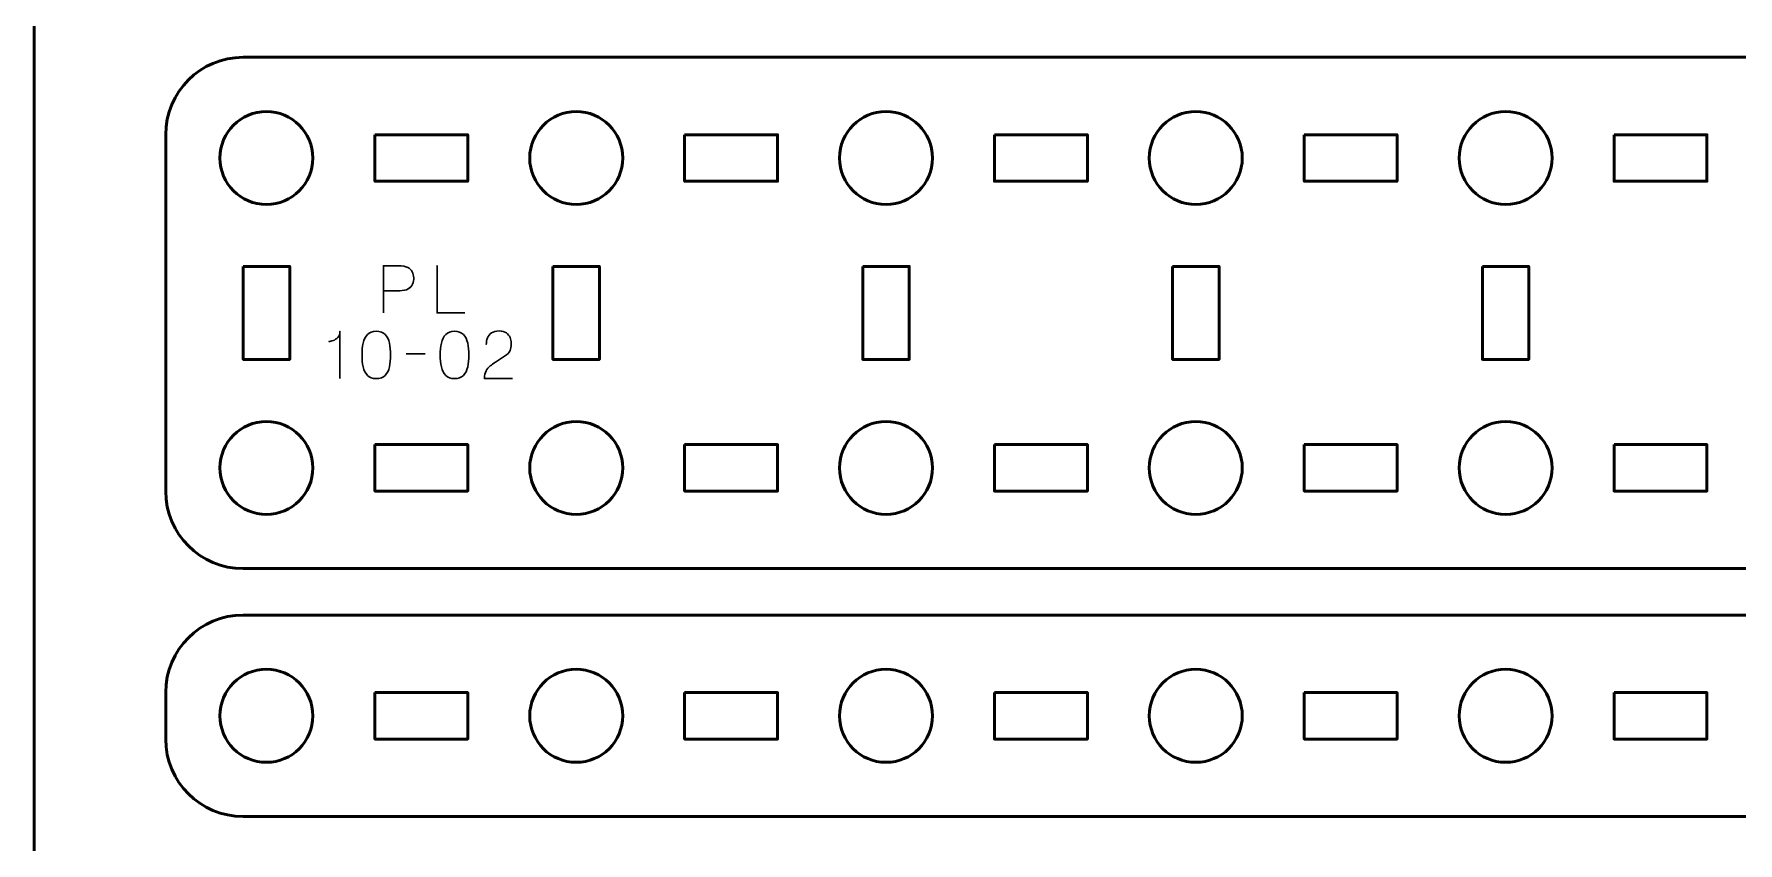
# Model space of a CAD drawing. Header units: centimetres. Extents: x -21 to 0, y -29.7 to 0.
# Drawn here: x -21 to -10, y -21.97 to -16.75 of the extents above; entities that cross this region are included whole.
import ezdxf

# ---------------------------------------------------------------- set-up
doc = ezdxf.new("R2010")
doc.units = ezdxf.units.CM
doc.header["$MEASUREMENT"] = 0
doc.layers.add('Layer 1', color=7, linetype='Continuous')

msp = doc.modelspace()

# ---------------------------------------------------------------- linework, layer by layer
at = {"layer": 'Layer 1', "color": 22, "lineweight": 53}
msp.add_open_spline([(-21.00003, -29.19996), (-21.00003, -29.19996), (-21.00003, -0.49992), (-21.00003, -0.49992), (-21.00003, -0.49992), (-21.00003, -0.22295), (-20.77694, 0.00004), (-20.49994, 0.00004), (-20.49994, 0.00004), (-20.49994, 0.00004), (-0.50008, 0.00004), (-0.50008, 0.00004), (-0.50008, 0.00004), (-0.22294, 0.00004), (0.00002, -0.22295), (0.00002, -0.49992), (0.00002, -0.49992), (0.00002, -0.49992), (0.00002, -29.19996), (0.00002, -29.19996), (0.00002, -29.19996), (0.00002, -29.47696), (-0.22294, -29.70005), (-0.50008, -29.70005), (-0.50008, -29.70005), (-0.50008, -29.70005), (-20.49994, -29.70005), (-20.49994, -29.70005), (-20.49994, -29.70005), (-20.77694, -29.70005), (-21.00003, -29.47696), (-21.00003, -29.19996)], degree=3, knots=[0, 0, 0, 0, 0.125, 0.125, 0.125, 0.125, 0.25, 0.25, 0.25, 0.25, 0.375, 0.375, 0.375, 0.375, 0.5, 0.5, 0.5, 0.5, 0.625, 0.625, 0.625, 0.625, 0.75, 0.75, 0.75, 0.75, 0.875, 0.875, 0.875, 0.875, 1, 1, 1, 1], dxfattribs=at)
at = {"layer": 'Layer 1', "color": 2, "lineweight": 53}
for points in [[(-19.64994, -16.90001), (-19.64994, -16.90001), (-1.35007, -16.90001), (-1.35007, -16.90001), (-1.35007, -16.90001), (-1.07307, -16.90001), (-0.84997, -17.12311), (-0.84997, -17.40011), (-0.84997, -17.40011), (-0.84997, -17.40011), (-0.84997, -19.70003), (-0.84997, -19.70003), (-0.84997, -19.70003), (-0.84997, -19.97704), (-1.07307, -20.19999), (-1.35007, -20.19999), (-1.35007, -20.19999), (-1.35007, -20.19999), (-19.64994, -20.19999), (-19.64994, -20.19999), (-19.64994, -20.19999), (-19.92694, -20.19999), (-20.15003, -19.97704), (-20.15003, -19.70003), (-20.15003, -19.70003), (-20.15003, -19.70003), (-20.15003, -17.40011), (-20.15003, -17.40011), (-20.15003, -17.40011), (-20.15003, -17.12311), (-19.92694, -16.90001), (-19.64994, -16.90001)], [(-19.64997, -20.50008), (-19.64997, -20.50008), (-1.35004, -20.50008), (-1.35004, -20.50008), (-1.35004, -20.50008), (-1.07304, -20.50008), (-0.84994, -20.72317), (-0.84994, -21.00017), (-0.84994, -21.00017), (-0.84994, -21.00017), (-0.84994, -21.30018), (-0.84994, -21.30018), (-0.84994, -21.30018), (-0.84994, -21.57714), (-1.07304, -21.8001), (-1.35004, -21.8001), (-1.35004, -21.8001), (-1.35004, -21.8001), (-19.64997, -21.8001), (-19.64997, -21.8001), (-19.64997, -21.8001), (-19.92697, -21.8001), (-20.15006, -21.57714), (-20.15006, -21.30018), (-20.15006, -21.30018), (-20.15006, -21.30018), (-20.15006, -21.00017), (-20.15006, -21.00017), (-20.15006, -21.00017), (-20.15006, -20.72317), (-19.92697, -20.50008), (-19.64997, -20.50008)]]:
    msp.add_open_spline(points, degree=3, knots=[0, 0, 0, 0, 0.125, 0.125, 0.125, 0.125, 0.25, 0.25, 0.25, 0.25, 0.375, 0.375, 0.375, 0.375, 0.5, 0.5, 0.5, 0.5, 0.625, 0.625, 0.625, 0.625, 0.75, 0.75, 0.75, 0.75, 0.875, 0.875, 0.875, 0.875, 1, 1, 1, 1], dxfattribs=at)
at = {"layer": 'Layer 1', "lineweight": 53}
for points in [[(-19.2, -17.55004), (-19.2, -17.71581), (-19.33423, -17.85004), (-19.50001, -17.85004), (-19.50001, -17.85004), (-19.66567, -17.85004), (-19.80001, -17.71581), (-19.80001, -17.55004), (-19.80001, -17.55004), (-19.80001, -17.38438), (-19.66567, -17.25004), (-19.50001, -17.25004), (-19.50001, -17.25004), (-19.33423, -17.25004), (-19.2, -17.38438), (-19.2, -17.55004)], [(-17.19994, -17.55004), (-17.19994, -17.71581), (-17.33431, -17.85004), (-17.49994, -17.85004), (-17.49994, -17.85004), (-17.66571, -17.85004), (-17.79994, -17.71581), (-17.79994, -17.55004), (-17.79994, -17.55004), (-17.79994, -17.38438), (-17.66571, -17.25004), (-17.49994, -17.25004), (-17.49994, -17.25004), (-17.33431, -17.25004), (-17.19994, -17.38438), (-17.19994, -17.55004)], [(-15.20002, -17.55004), (-15.20002, -17.71581), (-15.33434, -17.85004), (-15.50001, -17.85004), (-15.50001, -17.85004), (-15.66564, -17.85004), (-15.80001, -17.71581), (-15.80001, -17.55004), (-15.80001, -17.55004), (-15.80001, -17.38438), (-15.66564, -17.25004), (-15.50001, -17.25004), (-15.50001, -17.25004), (-15.33434, -17.25004), (-15.20002, -17.38438), (-15.20002, -17.55004)], [(-13.20005, -17.55004), (-13.20005, -17.71581), (-13.33428, -17.85004), (-13.50005, -17.85004), (-13.50005, -17.85004), (-13.66572, -17.85004), (-13.80005, -17.71581), (-13.80005, -17.55004), (-13.80005, -17.55004), (-13.80005, -17.38438), (-13.66572, -17.25004), (-13.50005, -17.25004), (-13.50005, -17.25004), (-13.33428, -17.25004), (-13.20005, -17.38438), (-13.20005, -17.55004)], [(-11.19999, -17.55004), (-11.19999, -17.71581), (-11.33436, -17.85004), (-11.49999, -17.85004), (-11.49999, -17.85004), (-11.66576, -17.85004), (-11.79999, -17.71581), (-11.79999, -17.55004), (-11.79999, -17.55004), (-11.79999, -17.38438), (-11.66576, -17.25004), (-11.49999, -17.25004), (-11.49999, -17.25004), (-11.33436, -17.25004), (-11.19999, -17.38438), (-11.19999, -17.55004)], [(-18.79999, -17.40011), (-18.79999, -17.40011), (-18.19999, -17.40011), (-18.19999, -17.40011), (-18.19999, -17.40011), (-18.19999, -17.40011), (-18.19999, -17.70011), (-18.19999, -17.70011), (-18.19999, -17.70011), (-18.19999, -17.70011), (-18.79999, -17.70011), (-18.79999, -17.70011), (-18.79999, -17.70011), (-18.79999, -17.70011), (-18.79999, -17.40011), (-18.79999, -17.40011)], [(-16.80003, -17.40011), (-16.80003, -17.40011), (-16.20003, -17.40011), (-16.20003, -17.40011), (-16.20003, -17.40011), (-16.20003, -17.40011), (-16.20003, -17.70011), (-16.20003, -17.70011), (-16.20003, -17.70011), (-16.20003, -17.70011), (-16.80003, -17.70011), (-16.80003, -17.70011), (-16.80003, -17.70011), (-16.80003, -17.70011), (-16.80003, -17.40011), (-16.80003, -17.40011)], [(-14.79997, -17.40011), (-14.79997, -17.40011), (-14.19996, -17.40011), (-14.19996, -17.40011), (-14.19996, -17.40011), (-14.19996, -17.40011), (-14.19996, -17.70011), (-14.19996, -17.70011), (-14.19996, -17.70011), (-14.19996, -17.70011), (-14.79997, -17.70011), (-14.79997, -17.70011), (-14.79997, -17.70011), (-14.79997, -17.70011), (-14.79997, -17.40011), (-14.79997, -17.40011)], [(-12.8, -17.40011), (-12.8, -17.40011), (-12.19999, -17.40011), (-12.19999, -17.40011), (-12.19999, -17.40011), (-12.19999, -17.40011), (-12.19999, -17.70011), (-12.19999, -17.70011), (-12.19999, -17.70011), (-12.19999, -17.70011), (-12.8, -17.70011), (-12.8, -17.70011), (-12.8, -17.70011), (-12.8, -17.70011), (-12.8, -17.40011), (-12.8, -17.40011)], [(-10.80008, -17.40011), (-10.80008, -17.40011), (-10.20007, -17.40011), (-10.20007, -17.40011), (-10.20007, -17.40011), (-10.20007, -17.40011), (-10.20007, -17.70011), (-10.20007, -17.70011), (-10.20007, -17.70011), (-10.20007, -17.70011), (-10.80008, -17.70011), (-10.80008, -17.70011), (-10.80008, -17.70011), (-10.80008, -17.70011), (-10.80008, -17.40011), (-10.80008, -17.40011)], [(-19.64994, -18.25006), (-19.64994, -18.25006), (-19.34993, -18.25006), (-19.34993, -18.25006), (-19.34993, -18.25006), (-19.34993, -18.25006), (-19.34993, -18.85005), (-19.34993, -18.85005), (-19.34993, -18.85005), (-19.34993, -18.85005), (-19.64994, -18.85005), (-19.64994, -18.85005), (-19.64994, -18.85005), (-19.64994, -18.85005), (-19.64994, -18.25006), (-19.64994, -18.25006)], [(-17.65001, -18.25006), (-17.65001, -18.25006), (-17.35001, -18.25006), (-17.35001, -18.25006), (-17.35001, -18.25006), (-17.35001, -18.25006), (-17.35001, -18.85005), (-17.35001, -18.85005), (-17.35001, -18.85005), (-17.35001, -18.85005), (-17.65001, -18.85005), (-17.65001, -18.85005), (-17.65001, -18.85005), (-17.65001, -18.85005), (-17.65001, -18.25006), (-17.65001, -18.25006)], [(-15.65008, -18.25006), (-15.65008, -18.25006), (-15.35008, -18.25006), (-15.35008, -18.25006), (-15.35008, -18.25006), (-15.35008, -18.25006), (-15.35008, -18.85005), (-15.35008, -18.85005), (-15.35008, -18.85005), (-15.35008, -18.85005), (-15.65008, -18.85005), (-15.65008, -18.85005), (-15.65008, -18.85005), (-15.65008, -18.85005), (-15.65008, -18.25006), (-15.65008, -18.25006)], [(-13.64998, -18.25006), (-13.64998, -18.25006), (-13.34998, -18.25006), (-13.34998, -18.25006), (-13.34998, -18.25006), (-13.34998, -18.25006), (-13.34998, -18.85005), (-13.34998, -18.85005), (-13.34998, -18.85005), (-13.34998, -18.85005), (-13.64998, -18.85005), (-13.64998, -18.85005), (-13.64998, -18.85005), (-13.64998, -18.85005), (-13.64998, -18.25006), (-13.64998, -18.25006)], [(-11.65006, -18.25006), (-11.65006, -18.25006), (-11.35006, -18.25006), (-11.35006, -18.25006), (-11.35006, -18.25006), (-11.35006, -18.25006), (-11.35006, -18.85005), (-11.35006, -18.85005), (-11.35006, -18.85005), (-11.35006, -18.85005), (-11.65006, -18.85005), (-11.65006, -18.85005), (-11.65006, -18.85005), (-11.65006, -18.85005), (-11.65006, -18.25006), (-11.65006, -18.25006)], [(-19.2, -19.5501), (-19.2, -19.71573), (-19.33423, -19.85011), (-19.50001, -19.85011), (-19.50001, -19.85011), (-19.66567, -19.85011), (-19.80001, -19.71573), (-19.80001, -19.5501), (-19.80001, -19.5501), (-19.80001, -19.38433), (-19.66567, -19.2501), (-19.50001, -19.2501), (-19.50001, -19.2501), (-19.33423, -19.2501), (-19.2, -19.38433), (-19.2, -19.5501)], [(-17.19994, -19.5501), (-17.19994, -19.71573), (-17.33431, -19.85011), (-17.49994, -19.85011), (-17.49994, -19.85011), (-17.66571, -19.85011), (-17.79994, -19.71573), (-17.79994, -19.5501), (-17.79994, -19.5501), (-17.79994, -19.38433), (-17.66571, -19.2501), (-17.49994, -19.2501), (-17.49994, -19.2501), (-17.33431, -19.2501), (-17.19994, -19.38433), (-17.19994, -19.5501)], [(-15.20002, -19.5501), (-15.20002, -19.71573), (-15.33434, -19.85011), (-15.50001, -19.85011), (-15.50001, -19.85011), (-15.66564, -19.85011), (-15.80001, -19.71573), (-15.80001, -19.5501), (-15.80001, -19.5501), (-15.80001, -19.38433), (-15.66564, -19.2501), (-15.50001, -19.2501), (-15.50001, -19.2501), (-15.33434, -19.2501), (-15.20002, -19.38433), (-15.20002, -19.5501)], [(-13.20005, -19.5501), (-13.20005, -19.71573), (-13.33428, -19.85011), (-13.50005, -19.85011), (-13.50005, -19.85011), (-13.66572, -19.85011), (-13.80005, -19.71573), (-13.80005, -19.5501), (-13.80005, -19.5501), (-13.80005, -19.38433), (-13.66572, -19.2501), (-13.50005, -19.2501), (-13.50005, -19.2501), (-13.33428, -19.2501), (-13.20005, -19.38433), (-13.20005, -19.5501)], [(-11.19999, -19.5501), (-11.19999, -19.71573), (-11.33436, -19.85011), (-11.49999, -19.85011), (-11.49999, -19.85011), (-11.66576, -19.85011), (-11.79999, -19.71573), (-11.79999, -19.5501), (-11.79999, -19.5501), (-11.79999, -19.38433), (-11.66576, -19.2501), (-11.49999, -19.2501), (-11.49999, -19.2501), (-11.33436, -19.2501), (-11.19999, -19.38433), (-11.19999, -19.5501)], [(-18.79999, -19.40003), (-18.79999, -19.40003), (-18.19999, -19.40003), (-18.19999, -19.40003), (-18.19999, -19.40003), (-18.19999, -19.40003), (-18.19999, -19.70003), (-18.19999, -19.70003), (-18.19999, -19.70003), (-18.19999, -19.70003), (-18.79999, -19.70003), (-18.79999, -19.70003), (-18.79999, -19.70003), (-18.79999, -19.70003), (-18.79999, -19.40003), (-18.79999, -19.40003)], [(-16.80003, -19.40003), (-16.80003, -19.40003), (-16.20003, -19.40003), (-16.20003, -19.40003), (-16.20003, -19.40003), (-16.20003, -19.40003), (-16.20003, -19.70003), (-16.20003, -19.70003), (-16.20003, -19.70003), (-16.20003, -19.70003), (-16.80003, -19.70003), (-16.80003, -19.70003), (-16.80003, -19.70003), (-16.80003, -19.70003), (-16.80003, -19.40003), (-16.80003, -19.40003)], [(-14.79997, -19.40003), (-14.79997, -19.40003), (-14.19996, -19.40003), (-14.19996, -19.40003), (-14.19996, -19.40003), (-14.19996, -19.40003), (-14.19996, -19.70003), (-14.19996, -19.70003), (-14.19996, -19.70003), (-14.19996, -19.70003), (-14.79997, -19.70003), (-14.79997, -19.70003), (-14.79997, -19.70003), (-14.79997, -19.70003), (-14.79997, -19.40003), (-14.79997, -19.40003)], [(-12.8, -19.40003), (-12.8, -19.40003), (-12.19999, -19.40003), (-12.19999, -19.40003), (-12.19999, -19.40003), (-12.19999, -19.40003), (-12.19999, -19.70003), (-12.19999, -19.70003), (-12.19999, -19.70003), (-12.19999, -19.70003), (-12.8, -19.70003), (-12.8, -19.70003), (-12.8, -19.70003), (-12.8, -19.70003), (-12.8, -19.40003), (-12.8, -19.40003)], [(-10.80008, -19.40003), (-10.80008, -19.40003), (-10.20007, -19.40003), (-10.20007, -19.40003), (-10.20007, -19.40003), (-10.20007, -19.40003), (-10.20007, -19.70003), (-10.20007, -19.70003), (-10.20007, -19.70003), (-10.20007, -19.70003), (-10.80008, -19.70003), (-10.80008, -19.70003), (-10.80008, -19.70003), (-10.80008, -19.70003), (-10.80008, -19.40003), (-10.80008, -19.40003)], [(-19.20003, -21.1501), (-19.20003, -21.31588), (-19.33426, -21.45011), (-19.50004, -21.45011), (-19.50004, -21.45011), (-19.6657, -21.45011), (-19.80004, -21.31588), (-19.80004, -21.1501), (-19.80004, -21.1501), (-19.80004, -20.98444), (-19.6657, -20.8501), (-19.50004, -20.8501), (-19.50004, -20.8501), (-19.33426, -20.8501), (-19.20003, -20.98444), (-19.20003, -21.1501)], [(-17.19996, -21.1501), (-17.19996, -21.31588), (-17.33433, -21.45011), (-17.49996, -21.45011), (-17.49996, -21.45011), (-17.66573, -21.45011), (-17.79996, -21.31588), (-17.79996, -21.1501), (-17.79996, -21.1501), (-17.79996, -20.98444), (-17.66573, -20.8501), (-17.49996, -20.8501), (-17.49996, -20.8501), (-17.33433, -20.8501), (-17.19996, -20.98444), (-17.19996, -21.1501)], [(-15.20003, -21.1501), (-15.20003, -21.31588), (-15.33436, -21.45011), (-15.50003, -21.45011), (-15.50003, -21.45011), (-15.66566, -21.45011), (-15.80003, -21.31588), (-15.80003, -21.1501), (-15.80003, -21.1501), (-15.80003, -20.98444), (-15.66566, -20.8501), (-15.50003, -20.8501), (-15.50003, -20.8501), (-15.33436, -20.8501), (-15.20003, -20.98444), (-15.20003, -21.1501)], [(-13.20006, -21.1501), (-13.20006, -21.31588), (-13.33429, -21.45011), (-13.50006, -21.45011), (-13.50006, -21.45011), (-13.66573, -21.45011), (-13.80006, -21.31588), (-13.80006, -21.1501), (-13.80006, -21.1501), (-13.80006, -20.98444), (-13.66573, -20.8501), (-13.50006, -20.8501), (-13.50006, -20.8501), (-13.33429, -20.8501), (-13.20006, -20.98444), (-13.20006, -21.1501)], [(-11.19999, -21.1501), (-11.19999, -21.31588), (-11.33436, -21.45011), (-11.49999, -21.45011), (-11.49999, -21.45011), (-11.66576, -21.45011), (-11.79999, -21.31588), (-11.79999, -21.1501), (-11.79999, -21.1501), (-11.79999, -20.98444), (-11.66576, -20.8501), (-11.49999, -20.8501), (-11.49999, -20.8501), (-11.33436, -20.8501), (-11.19999, -20.98444), (-11.19999, -21.1501)], [(-18.80002, -21.00017), (-18.80002, -21.00017), (-18.20001, -21.00017), (-18.20001, -21.00017), (-18.20001, -21.00017), (-18.20001, -21.00017), (-18.20001, -21.30018), (-18.20001, -21.30018), (-18.20001, -21.30018), (-18.20001, -21.30018), (-18.80002, -21.30018), (-18.80002, -21.30018), (-18.80002, -21.30018), (-18.80002, -21.30018), (-18.80002, -21.00017), (-18.80002, -21.00017)], [(-16.80005, -21.00017), (-16.80005, -21.00017), (-16.20005, -21.00017), (-16.20005, -21.00017), (-16.20005, -21.00017), (-16.20005, -21.00017), (-16.20005, -21.30018), (-16.20005, -21.30018), (-16.20005, -21.30018), (-16.20005, -21.30018), (-16.80005, -21.30018), (-16.80005, -21.30018), (-16.80005, -21.30018), (-16.80005, -21.30018), (-16.80005, -21.00017), (-16.80005, -21.00017)], [(-14.79998, -21.00017), (-14.79998, -21.00017), (-14.19997, -21.00017), (-14.19997, -21.00017), (-14.19997, -21.00017), (-14.19997, -21.00017), (-14.19997, -21.30018), (-14.19997, -21.30018), (-14.19997, -21.30018), (-14.19997, -21.30018), (-14.79998, -21.30018), (-14.79998, -21.30018), (-14.79998, -21.30018), (-14.79998, -21.30018), (-14.79998, -21.00017), (-14.79998, -21.00017)], [(-12.80001, -21.00017), (-12.80001, -21.00017), (-12.2, -21.00017), (-12.2, -21.00017), (-12.2, -21.00017), (-12.2, -21.00017), (-12.2, -21.30018), (-12.2, -21.30018), (-12.2, -21.30018), (-12.2, -21.30018), (-12.80001, -21.30018), (-12.80001, -21.30018), (-12.80001, -21.30018), (-12.80001, -21.30018), (-12.80001, -21.00017), (-12.80001, -21.00017)], [(-10.80008, -21.00017), (-10.80008, -21.00017), (-10.20007, -21.00017), (-10.20007, -21.00017), (-10.20007, -21.00017), (-10.20007, -21.00017), (-10.20007, -21.30018), (-10.20007, -21.30018), (-10.20007, -21.30018), (-10.20007, -21.30018), (-10.80008, -21.30018), (-10.80008, -21.30018), (-10.80008, -21.30018), (-10.80008, -21.30018), (-10.80008, -21.00017), (-10.80008, -21.00017)]]:
    msp.add_open_spline(points, degree=3, knots=[0, 0, 0, 0, 0.25, 0.25, 0.25, 0.25, 0.5, 0.5, 0.5, 0.5, 0.75, 0.75, 0.75, 0.75, 1, 1, 1, 1], dxfattribs=at)
at = {"layer": 'Layer 1', "color": 40, "lineweight": 30}
for points, knots in [([(-18.74457, -18.55005), (-18.74457, -18.55005), (-18.74457, -18.24484), (-18.74457, -18.24484), (-18.74457, -18.24484), (-18.74457, -18.24484), (-18.64727, -18.24484), (-18.64727, -18.24484), (-18.64727, -18.24484), (-18.62166, -18.24512), (-18.60166, -18.24882), (-18.58747, -18.25598), (-18.58747, -18.25598), (-18.57358, -18.26329), (-18.56377, -18.27281), (-18.55812, -18.28466), (-18.55812, -18.28466), (-18.55262, -18.29652), (-18.54959, -18.30932), (-18.54902, -18.32312), (-18.54902, -18.32312), (-18.54835, -18.33716), (-18.55068, -18.35053), (-18.55618, -18.36319), (-18.55618, -18.36319), (-18.56172, -18.37589), (-18.57121, -18.38637), (-18.58444, -18.39448), (-18.58444, -18.39448), (-18.59795, -18.40263), (-18.61616, -18.40676), (-18.6393, -18.40704), (-18.6393, -18.40704), (-18.6393, -18.40704), (-18.74457, -18.40704), (-18.74457, -18.40704), (-18.74457, -18.40704), (-18.74457, -18.40704), (-18.6393, -18.40704), (-18.6393, -18.40704), (-18.6393, -18.40704), (-18.61654, -18.40676), (-18.59852, -18.40263), (-18.58501, -18.39448), (-18.58501, -18.39448), (-18.57163, -18.38637), (-18.56211, -18.37589), (-18.55647, -18.36319), (-18.55647, -18.36319), (-18.55096, -18.35053), (-18.54849, -18.33716), (-18.54902, -18.32312), (-18.54902, -18.32312), (-18.54959, -18.30932), (-18.55262, -18.29652), (-18.55826, -18.28466), (-18.55826, -18.28466), (-18.56405, -18.27281), (-18.57396, -18.26329), (-18.5879, -18.25598), (-18.5879, -18.25598), (-18.60208, -18.24882), (-18.62194, -18.24512), (-18.64727, -18.24484), (-18.64727, -18.24484), (-18.64727, -18.24484), (-18.74457, -18.24484), (-18.74457, -18.24484), (-18.74457, -18.24484), (-18.74457, -18.24484), (-18.74457, -18.55005), (-18.74457, -18.55005)], [0, 0, 0, 0, 0.05555556, 0.05555556, 0.05555556, 0.05555556, 0.11111111, 0.11111111, 0.11111111, 0.11111111, 0.16666667, 0.16666667, 0.16666667, 0.16666667, 0.22222222, 0.22222222, 0.22222222, 0.22222222, 0.27777778, 0.27777778, 0.27777778, 0.27777778, 0.33333333, 0.33333333, 0.33333333, 0.33333333, 0.38888889, 0.38888889, 0.38888889, 0.38888889, 0.44444444, 0.44444444, 0.44444444, 0.44444444, 0.5, 0.5, 0.5, 0.5, 0.55555556, 0.55555556, 0.55555556, 0.55555556, 0.61111111, 0.61111111, 0.61111111, 0.61111111, 0.66666667, 0.66666667, 0.66666667, 0.66666667, 0.72222222, 0.72222222, 0.72222222, 0.72222222, 0.77777778, 0.77777778, 0.77777778, 0.77777778, 0.83333333, 0.83333333, 0.83333333, 0.83333333, 0.88888889, 0.88888889, 0.88888889, 0.88888889, 0.94444444, 0.94444444, 0.94444444, 0.94444444, 1, 1, 1, 1]), ([(-18.21996, -18.55005), (-18.21996, -18.55005), (-18.39815, -18.55005), (-18.39815, -18.55005), (-18.39815, -18.55005), (-18.39815, -18.55005), (-18.39815, -18.24484), (-18.39815, -18.24484), (-18.39815, -18.24484), (-18.39815, -18.24484), (-18.39815, -18.55005), (-18.39815, -18.55005), (-18.39815, -18.55005), (-18.39815, -18.55005), (-18.21996, -18.55005), (-18.21996, -18.55005)], [0, 0, 0, 0, 0.25, 0.25, 0.25, 0.25, 0.5, 0.5, 0.5, 0.5, 0.75, 0.75, 0.75, 0.75, 1, 1, 1, 1]), ([(-19.02513, -18.97338), (-19.02513, -18.97338), (-19.02513, -18.66816), (-19.02513, -18.66816), (-19.02513, -18.66816), (-19.0257, -18.68538), (-19.03025, -18.69875), (-19.03907, -18.70813), (-19.03907, -18.70813), (-19.04789, -18.71762), (-19.05794, -18.72425), (-19.06898, -18.72796), (-19.06898, -18.72796), (-19.08027, -18.73184), (-19.08965, -18.73388), (-19.09706, -18.73416), (-19.09706, -18.73416), (-19.08965, -18.73388), (-19.08027, -18.73184), (-19.06898, -18.72796), (-19.06898, -18.72796), (-19.05794, -18.72425), (-19.04789, -18.71762), (-19.03907, -18.70813), (-19.03907, -18.70813), (-19.03025, -18.69875), (-19.0257, -18.68538), (-19.02513, -18.66816), (-19.02513, -18.66816), (-19.02513, -18.66816), (-19.02513, -18.97338), (-19.02513, -18.97338)], [0, 0, 0, 0, 0.125, 0.125, 0.125, 0.125, 0.25, 0.25, 0.25, 0.25, 0.375, 0.375, 0.375, 0.375, 0.5, 0.5, 0.5, 0.5, 0.625, 0.625, 0.625, 0.625, 0.75, 0.75, 0.75, 0.75, 0.875, 0.875, 0.875, 0.875, 1, 1, 1, 1]), ([(-18.79075, -18.97338), (-18.76623, -18.97314), (-18.74718, -18.96622), (-18.7337, -18.95271), (-18.7337, -18.95271), (-18.72033, -18.93923), (-18.71095, -18.92103), (-18.70573, -18.89803), (-18.70573, -18.89803), (-18.70061, -18.87513), (-18.69814, -18.84952), (-18.69842, -18.82098), (-18.69842, -18.82098), (-18.69814, -18.79287), (-18.70061, -18.76725), (-18.70573, -18.74422), (-18.70573, -18.74422), (-18.71095, -18.7215), (-18.72033, -18.7033), (-18.7337, -18.6895), (-18.7337, -18.6895), (-18.74718, -18.67603), (-18.76623, -18.66897), (-18.79075, -18.66858), (-18.79075, -18.66858), (-18.8154, -18.66897), (-18.83442, -18.67603), (-18.84779, -18.6895), (-18.84779, -18.6895), (-18.8613, -18.7033), (-18.87054, -18.7215), (-18.87562, -18.74422), (-18.87562, -18.74422), (-18.88088, -18.76725), (-18.88335, -18.79287), (-18.88293, -18.82098), (-18.88293, -18.82098), (-18.88335, -18.84952), (-18.88088, -18.87513), (-18.87562, -18.89803), (-18.87562, -18.89803), (-18.87054, -18.92103), (-18.8613, -18.93923), (-18.84779, -18.95271), (-18.84779, -18.95271), (-18.83442, -18.96622), (-18.8154, -18.97314), (-18.79075, -18.97338)], [0, 0, 0, 0, 0.08333333, 0.08333333, 0.08333333, 0.08333333, 0.16666667, 0.16666667, 0.16666667, 0.16666667, 0.25, 0.25, 0.25, 0.25, 0.33333333, 0.33333333, 0.33333333, 0.33333333, 0.41666667, 0.41666667, 0.41666667, 0.41666667, 0.5, 0.5, 0.5, 0.5, 0.58333333, 0.58333333, 0.58333333, 0.58333333, 0.66666667, 0.66666667, 0.66666667, 0.66666667, 0.75, 0.75, 0.75, 0.75, 0.83333333, 0.83333333, 0.83333333, 0.83333333, 0.91666667, 0.91666667, 0.91666667, 0.91666667, 1, 1, 1, 1]), ([(-18.79075, -18.97338), (-18.76623, -18.97314), (-18.74718, -18.96622), (-18.7337, -18.95271), (-18.7337, -18.95271), (-18.72033, -18.93923), (-18.71095, -18.92103), (-18.70573, -18.89803), (-18.70573, -18.89803), (-18.70061, -18.87513), (-18.69814, -18.84952), (-18.69842, -18.82098), (-18.69842, -18.82098), (-18.69814, -18.79287), (-18.70061, -18.76725), (-18.70573, -18.74422), (-18.70573, -18.74422), (-18.71095, -18.7215), (-18.72033, -18.7033), (-18.7337, -18.6895), (-18.7337, -18.6895), (-18.74718, -18.67603), (-18.76623, -18.66897), (-18.79075, -18.66858), (-18.79075, -18.66858), (-18.8154, -18.66897), (-18.83442, -18.67603), (-18.84779, -18.6895), (-18.84779, -18.6895), (-18.8613, -18.7033), (-18.87054, -18.7215), (-18.87562, -18.74422), (-18.87562, -18.74422), (-18.88088, -18.76725), (-18.88335, -18.79287), (-18.88293, -18.82098), (-18.88293, -18.82098), (-18.88335, -18.84952), (-18.88088, -18.87513), (-18.87562, -18.89803), (-18.87562, -18.89803), (-18.87054, -18.92103), (-18.8613, -18.93923), (-18.84779, -18.95271), (-18.84779, -18.95271), (-18.83442, -18.96622), (-18.8154, -18.97314), (-18.79075, -18.97338)], [0, 0, 0, 0, 0.08333333, 0.08333333, 0.08333333, 0.08333333, 0.16666667, 0.16666667, 0.16666667, 0.16666667, 0.25, 0.25, 0.25, 0.25, 0.33333333, 0.33333333, 0.33333333, 0.33333333, 0.41666667, 0.41666667, 0.41666667, 0.41666667, 0.5, 0.5, 0.5, 0.5, 0.58333333, 0.58333333, 0.58333333, 0.58333333, 0.66666667, 0.66666667, 0.66666667, 0.66666667, 0.75, 0.75, 0.75, 0.75, 0.83333333, 0.83333333, 0.83333333, 0.83333333, 0.91666667, 0.91666667, 0.91666667, 0.91666667, 1, 1, 1, 1]), ([(-18.28558, -18.97338), (-18.26102, -18.97314), (-18.24201, -18.96622), (-18.2285, -18.95271), (-18.2285, -18.95271), (-18.21513, -18.93923), (-18.20578, -18.92103), (-18.20052, -18.89803), (-18.20052, -18.89803), (-18.19544, -18.87513), (-18.19297, -18.84952), (-18.19322, -18.82098), (-18.19322, -18.82098), (-18.19297, -18.79287), (-18.19544, -18.76725), (-18.20052, -18.74422), (-18.20052, -18.74422), (-18.20578, -18.7215), (-18.21513, -18.7033), (-18.2285, -18.6895), (-18.2285, -18.6895), (-18.24201, -18.67603), (-18.26102, -18.66897), (-18.28558, -18.66858), (-18.28558, -18.66858), (-18.31024, -18.66897), (-18.32925, -18.67603), (-18.34262, -18.6895), (-18.34262, -18.6895), (-18.35613, -18.7033), (-18.36534, -18.7215), (-18.37046, -18.74422), (-18.37046, -18.74422), (-18.37568, -18.76725), (-18.37818, -18.79287), (-18.37776, -18.82098), (-18.37776, -18.82098), (-18.37818, -18.84952), (-18.37568, -18.87513), (-18.37046, -18.89803), (-18.37046, -18.89803), (-18.36534, -18.92103), (-18.35613, -18.93923), (-18.34262, -18.95271), (-18.34262, -18.95271), (-18.32925, -18.96622), (-18.31024, -18.97314), (-18.28558, -18.97338)], [0, 0, 0, 0, 0.08333333, 0.08333333, 0.08333333, 0.08333333, 0.16666667, 0.16666667, 0.16666667, 0.16666667, 0.25, 0.25, 0.25, 0.25, 0.33333333, 0.33333333, 0.33333333, 0.33333333, 0.41666667, 0.41666667, 0.41666667, 0.41666667, 0.5, 0.5, 0.5, 0.5, 0.58333333, 0.58333333, 0.58333333, 0.58333333, 0.66666667, 0.66666667, 0.66666667, 0.66666667, 0.75, 0.75, 0.75, 0.75, 0.83333333, 0.83333333, 0.83333333, 0.83333333, 0.91666667, 0.91666667, 0.91666667, 0.91666667, 1, 1, 1, 1]), ([(-18.28558, -18.97338), (-18.26102, -18.97314), (-18.24201, -18.96622), (-18.2285, -18.95271), (-18.2285, -18.95271), (-18.21513, -18.93923), (-18.20578, -18.92103), (-18.20052, -18.89803), (-18.20052, -18.89803), (-18.19544, -18.87513), (-18.19297, -18.84952), (-18.19322, -18.82098), (-18.19322, -18.82098), (-18.19297, -18.79287), (-18.19544, -18.76725), (-18.20052, -18.74422), (-18.20052, -18.74422), (-18.20578, -18.7215), (-18.21513, -18.7033), (-18.2285, -18.6895), (-18.2285, -18.6895), (-18.24201, -18.67603), (-18.26102, -18.66897), (-18.28558, -18.66858), (-18.28558, -18.66858), (-18.31024, -18.66897), (-18.32925, -18.67603), (-18.34262, -18.6895), (-18.34262, -18.6895), (-18.35613, -18.7033), (-18.36534, -18.7215), (-18.37046, -18.74422), (-18.37046, -18.74422), (-18.37568, -18.76725), (-18.37818, -18.79287), (-18.37776, -18.82098), (-18.37776, -18.82098), (-18.37818, -18.84952), (-18.37568, -18.87513), (-18.37046, -18.89803), (-18.37046, -18.89803), (-18.36534, -18.92103), (-18.35613, -18.93923), (-18.34262, -18.95271), (-18.34262, -18.95271), (-18.32925, -18.96622), (-18.31024, -18.97314), (-18.28558, -18.97338)], [0, 0, 0, 0, 0.08333333, 0.08333333, 0.08333333, 0.08333333, 0.16666667, 0.16666667, 0.16666667, 0.16666667, 0.25, 0.25, 0.25, 0.25, 0.33333333, 0.33333333, 0.33333333, 0.33333333, 0.41666667, 0.41666667, 0.41666667, 0.41666667, 0.5, 0.5, 0.5, 0.5, 0.58333333, 0.58333333, 0.58333333, 0.58333333, 0.66666667, 0.66666667, 0.66666667, 0.66666667, 0.75, 0.75, 0.75, 0.75, 0.83333333, 0.83333333, 0.83333333, 0.83333333, 0.91666667, 0.91666667, 0.91666667, 0.91666667, 1, 1, 1, 1]), ([(-17.91086, -18.97338), (-17.91086, -18.97338), (-18.0925, -18.97338), (-18.0925, -18.97338), (-18.0925, -18.97338), (-18.09194, -18.95313), (-18.08823, -18.93673), (-18.08146, -18.92392), (-18.08146, -18.92392), (-18.07486, -18.91126), (-18.06633, -18.90064), (-18.05585, -18.8921), (-18.05585, -18.8921), (-18.04551, -18.88381), (-18.03422, -18.8757), (-18.02181, -18.86797), (-18.02181, -18.86797), (-18.02181, -18.86797), (-17.94945, -18.81975), (-17.94945, -18.81975), (-17.94945, -18.81975), (-17.93513, -18.80927), (-17.92645, -18.79699), (-17.92342, -18.78324), (-17.92342, -18.78324), (-17.92052, -18.76944), (-17.91929, -18.7554), (-17.91982, -18.7409), (-17.91982, -18.7409), (-17.91968, -18.73113), (-17.92204, -18.72037), (-17.92673, -18.70866), (-17.92673, -18.70866), (-17.93153, -18.69723), (-17.93954, -18.68732), (-17.95083, -18.67878), (-17.95083, -18.67878), (-17.96226, -18.67049), (-17.97785, -18.66608), (-17.99768, -18.66569), (-17.99768, -18.66569), (-18.01782, -18.66608), (-18.03408, -18.67049), (-18.04618, -18.67892), (-18.04618, -18.67892), (-18.05846, -18.68746), (-18.06728, -18.69832), (-18.07264, -18.71145), (-18.07264, -18.71145), (-18.07818, -18.72478), (-18.08079, -18.73857), (-18.08065, -18.75276), (-18.08065, -18.75276), (-18.08079, -18.73857), (-18.07818, -18.72478), (-18.07264, -18.71145), (-18.07264, -18.71145), (-18.06728, -18.69832), (-18.05846, -18.68746), (-18.04618, -18.67892), (-18.04618, -18.67892), (-18.03408, -18.67049), (-18.01782, -18.66608), (-17.99768, -18.66569), (-17.99768, -18.66569), (-17.97785, -18.66608), (-17.96226, -18.67049), (-17.95083, -18.67878), (-17.95083, -18.67878), (-17.93954, -18.68732), (-17.93153, -18.69723), (-17.92673, -18.70866), (-17.92673, -18.70866), (-17.92204, -18.72037), (-17.91968, -18.73113), (-17.91982, -18.7409), (-17.91982, -18.7409), (-17.91929, -18.7554), (-17.92052, -18.76944), (-17.92342, -18.78324), (-17.92342, -18.78324), (-17.92645, -18.79699), (-17.93513, -18.80927), (-17.94945, -18.81975), (-17.94945, -18.81975), (-17.94945, -18.81975), (-18.02181, -18.86797), (-18.02181, -18.86797), (-18.02181, -18.86797), (-18.03422, -18.8757), (-18.04551, -18.88381), (-18.05585, -18.8921), (-18.05585, -18.8921), (-18.06633, -18.90064), (-18.07486, -18.91126), (-18.08146, -18.92392), (-18.08146, -18.92392), (-18.08823, -18.93673), (-18.09194, -18.95313), (-18.0925, -18.97338), (-18.0925, -18.97338), (-18.0925, -18.97338), (-17.91086, -18.97338), (-17.91086, -18.97338)], [0, 0, 0, 0, 0.03846154, 0.03846154, 0.03846154, 0.03846154, 0.07692308, 0.07692308, 0.07692308, 0.07692308, 0.11538462, 0.11538462, 0.11538462, 0.11538462, 0.15384615, 0.15384615, 0.15384615, 0.15384615, 0.19230769, 0.19230769, 0.19230769, 0.19230769, 0.23076923, 0.23076923, 0.23076923, 0.23076923, 0.26923077, 0.26923077, 0.26923077, 0.26923077, 0.30769231, 0.30769231, 0.30769231, 0.30769231, 0.34615385, 0.34615385, 0.34615385, 0.34615385, 0.38461538, 0.38461538, 0.38461538, 0.38461538, 0.42307692, 0.42307692, 0.42307692, 0.42307692, 0.46153846, 0.46153846, 0.46153846, 0.46153846, 0.5, 0.5, 0.5, 0.5, 0.53846154, 0.53846154, 0.53846154, 0.53846154, 0.57692308, 0.57692308, 0.57692308, 0.57692308, 0.61538462, 0.61538462, 0.61538462, 0.61538462, 0.65384615, 0.65384615, 0.65384615, 0.65384615, 0.69230769, 0.69230769, 0.69230769, 0.69230769, 0.73076923, 0.73076923, 0.73076923, 0.73076923, 0.76923077, 0.76923077, 0.76923077, 0.76923077, 0.80769231, 0.80769231, 0.80769231, 0.80769231, 0.84615385, 0.84615385, 0.84615385, 0.84615385, 0.88461538, 0.88461538, 0.88461538, 0.88461538, 0.92307692, 0.92307692, 0.92307692, 0.92307692, 0.96153846, 0.96153846, 0.96153846, 0.96153846, 1, 1, 1, 1])]:
    msp.add_open_spline(points, degree=3, knots=knots, dxfattribs=at)
msp.add_open_spline([(-18.59767, -18.81382), (-18.59767, -18.81382), (-18.47449, -18.81382), (-18.47449, -18.81382)], degree=3, dxfattribs=at)

doc.saveas('drawing.dxf')
